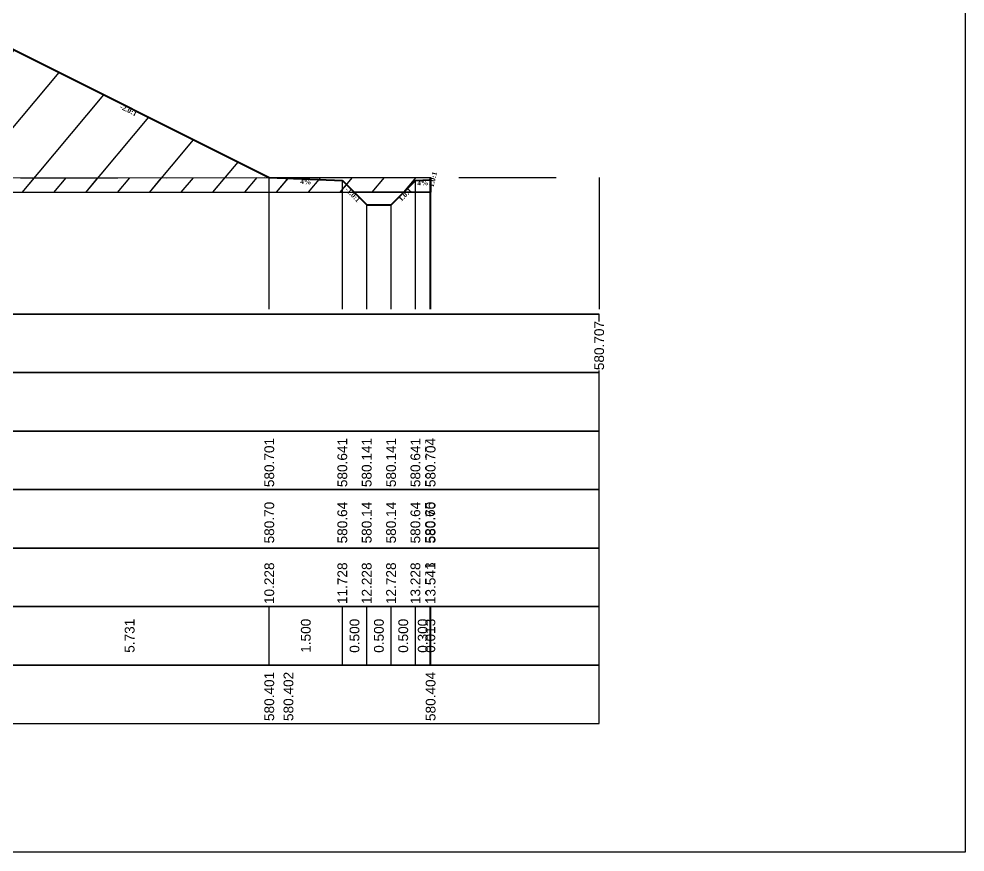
# Model space of a CAD drawing. Header units: millimetres. Extents: x 2762 to 3076, y 916 to 3305.
# Drawn here: x 3056.12 to 3075.54, y 2045.65 to 2062.74 of the extents above; entities that cross this region are included whole.
import ezdxf

# ---------------------------------------------------------------- set-up
doc = ezdxf.new("R2010")
doc.units = ezdxf.units.MM
doc.header["$LTSCALE"] = 2
doc.linetypes.add('CACHE', pattern=[9.525, 6.35, -3.175])
doc.linetypes.add('DASHED', pattern=[0.75, 0.5, -0.25])
doc.layers.add('C-ROAD-CORR', color=5, linetype='Continuous')
doc.layers.add('C-ROAD-SCTN', color=7, linetype='Continuous')
doc.styles.add('C3D_Etiquette', font='romans.shx')
doc.styles.add('C3D_Profil_Travers', font='romans.shx')

msp = doc.modelspace()

# ---------------------------------------------------------------- hatches: boundary and pattern name
at = {"linetype": 'Continuous', "lineweight": -3}
h = msp.add_hatch(dxfattribs=at)
h.set_pattern_fill('_U', color=3, angle=50, style=0, pattern_type=0)
h.set_pattern_definition([(50, (3064.02, 2059.1873), (-0.766044, 0.642788), [])])
h.paths.add_polyline_path([(3064.02, 2059.187), (3064.258, 2059.425), (3064.558, 2059.437), (3064.57, 2059.488), (3064.57, 2059.188)])
h.paths.add_polyline_path([(3038.218, 2059.244), (3038.448, 2059.474), (3039.948, 2059.534), (3045.133, 2062.127), (3053.13, 2062.447), (3055.526, 2062.351), (3061.258, 2059.485), (3062.758, 2059.425), (3062.996, 2059.186), (3053.149, 2059.179), (3050.284, 2059.176), (3049.607, 2059.181), (3047.481, 2059.192)])
h.paths.add_polyline_path([(3036.631, 2059.253), (3036.631, 2059.553), (3036.648, 2059.486), (3036.948, 2059.474), (3037.172, 2059.25)])
h = msp.add_hatch(dxfattribs=at)
h.set_pattern_fill('_U', color=150, scale=0.5, angle=50, style=0, pattern_type=0)
h.set_pattern_definition([(50, (3064.02004, 2059.1873), (-0.383022, 0.321394), [])])
h.paths.add_polyline_path([(3064.02, 2059.187), (3064.258, 2059.425), (3064.558, 2059.437), (3064.57, 2059.488), (3064.57, 2059.188)])
h.paths.add_polyline_path([(3061.258, 2059.485), (3064.57, 2059.488), (3064.558, 2059.437), (3064.258, 2059.425), (3064.02, 2059.187), (3062.996, 2059.186), (3062.758, 2059.425)])
h.paths.add_polyline_path([(3038.218, 2059.244), (3038.448, 2059.474), (3039.948, 2059.534), (3047.481, 2059.492), (3049.607, 2059.481), (3050.284, 2059.476), (3053.149, 2059.479), (3061.258, 2059.485), (3062.758, 2059.425), (3062.996, 2059.186), (3053.149, 2059.179), (3050.284, 2059.176), (3049.607, 2059.181), (3047.481, 2059.192)])
h.paths.add_polyline_path([(3036.631, 2059.553), (3039.948, 2059.534), (3038.448, 2059.474), (3038.218, 2059.244), (3037.172, 2059.25), (3036.948, 2059.474), (3036.648, 2059.486)])
h.paths.add_polyline_path([(3036.631, 2059.253), (3036.631, 2059.553), (3036.648, 2059.486), (3036.948, 2059.474), (3037.172, 2059.25)])

# ---------------------------------------------------------------- linework, layer by layer
at = {"color": 253, "linetype": 'Continuous', "lineweight": -3}
for p, q in [((3055.526, 2062.351), (3061.258, 2059.485)), ((3053.149, 2059.479), (3061.258, 2059.485)), ((3061.258, 2059.485), (3064.57, 2059.488)), ((3062.758, 2059.425), (3061.258, 2059.485)), ((3061.258, 2059.485), (3062.758, 2059.425)), ((3061.258, 2059.485), (3062.758, 2059.425)), ((3062.996, 2059.186), (3062.758, 2059.425)), ((3062.758, 2059.425), (3062.996, 2059.186)), ((3062.758, 2059.425), (3062.996, 2059.186)), ((3064.02, 2059.187), (3064.258, 2059.425)), ((3064.258, 2059.425), (3064.02, 2059.187)), ((3064.02, 2059.187), (3064.258, 2059.425)), ((3064.258, 2059.425), (3064.558, 2059.437)), ((3064.558, 2059.437), (3064.258, 2059.425)), ((3064.258, 2059.425), (3064.558, 2059.437)), ((3064.558, 2059.437), (3064.57, 2059.488)), ((3064.57, 2059.488), (3064.558, 2059.437)), ((3064.558, 2059.437), (3064.57, 2059.488)), ((3064.57, 2059.488), (3064.57, 2059.188)), ((3064.57, 2059.488), (3064.57, 2059.188)), ((3062.996, 2059.186), (3053.149, 2059.179)), ((3062.996, 2059.186), (3053.149, 2059.179)), ((3064.02, 2059.187), (3062.996, 2059.186)), ((3062.996, 2059.186), (3064.02, 2059.187)), ((3063.258, 2058.925), (3062.996, 2059.186)), ((3064.02, 2059.187), (3063.758, 2058.925)), ((3064.57, 2059.188), (3064.02, 2059.187)), ((3064.57, 2059.188), (3064.02, 2059.187)), ((3063.758, 2058.925), (3063.258, 2058.925))]:
    msp.add_line(p, q, dxfattribs=at)
at = {"color": 105, "linetype": 'DASHED', "lineweight": -3, "ltscale": 2}
msp.add_line((3053.149, 2059.479), (3068.03, 2059.491), dxfattribs=at)
at = {"color": 8, "linetype": 'CACHE', "lineweight": -3}
for p, q in [((3061.258, 2056.784), (3061.258, 2059.485)), ((3062.758, 2056.784), (3062.758, 2059.425)), ((3064.258, 2056.784), (3064.258, 2059.425)), ((3064.558, 2056.784), (3064.558, 2059.437)), ((3064.57, 2056.784), (3064.57, 2059.488)), ((3063.258, 2056.784), (3063.258, 2058.925)), ((3063.758, 2056.784), (3063.758, 2058.925))]:
    msp.add_line(p, q, dxfattribs=at)
at = {"color": 98, "linetype": 'CACHE', "lineweight": -3}
msp.add_line((3068.03, 2059.491), (3068.03, 2056.784), dxfattribs=at)
at = {"color": 6, "linetype": 'Continuous', "lineweight": -3}
for p, q in [((3053.149, 2059.179), (3061.258, 2059.185)), ((3061.258, 2059.185), (3061.652, 2059.185)), ((3061.652, 2059.185), (3064.57, 2059.188))]:
    msp.add_line(p, q, dxfattribs=at)
at = {"color": 7, "linetype": 'Continuous', "lineweight": -3}
for p, q in [((3034.029, 2056.684), (3068.031, 2056.684)), ((3061.258, 2049.484), (3061.258, 2050.684)), ((3061.258, 2049.484), (3061.258, 2050.684)), ((3062.758, 2049.484), (3062.758, 2050.684)), ((3062.758, 2049.484), (3062.758, 2050.684)), ((3063.258, 2049.484), (3063.258, 2050.684)), ((3063.258, 2049.484), (3063.258, 2050.684)), ((3063.758, 2049.484), (3063.758, 2050.684)), ((3063.758, 2049.484), (3063.758, 2050.684)), ((3064.258, 2049.484), (3064.258, 2050.684)), ((3064.258, 2049.484), (3064.258, 2050.684)), ((3064.558, 2049.484), (3064.558, 2050.684)), ((3064.558, 2049.484), (3064.558, 2050.684)), ((3064.57, 2049.484), (3064.57, 2050.684))]:
    msp.add_line(p, q, dxfattribs=at)
for points in [[(3034.029, 2055.484), (3068.031, 2055.484), (3068.031, 2056.684), (3034.029, 2056.684)], [(3034.029, 2054.284), (3068.031, 2054.284), (3068.031, 2055.484), (3034.029, 2055.484)], [(3034.029, 2053.084), (3068.031, 2053.084), (3068.031, 2054.284), (3034.029, 2054.284)], [(3034.029, 2051.884), (3068.031, 2051.884), (3068.031, 2053.084), (3034.029, 2053.084)], [(3034.029, 2050.684), (3068.031, 2050.684), (3068.031, 2051.884), (3034.029, 2051.884)], [(3034.029, 2049.484), (3068.031, 2049.484), (3068.031, 2050.684), (3034.029, 2050.684)], [(3034.029, 2048.284), (3068.031, 2048.284), (3068.031, 2049.484), (3034.029, 2049.484)]]:
    msp.add_3dface(points, dxfattribs=at)
at = {"layer": 'C-ROAD-CORR', "color": 1, "linetype": 'Continuous', "lineweight": 40}
for p, q in [((3055.526, 2062.351), (3061.258, 2059.485)), ((3061.258, 2059.485), (3062.758, 2059.425)), ((3062.758, 2059.425), (3063.258, 2058.925)), ((3063.758, 2058.925), (3064.258, 2059.425)), ((3064.258, 2059.425), (3064.558, 2059.437)), ((3064.558, 2059.437), (3064.57, 2059.488)), ((3063.258, 2058.925), (3063.758, 2058.925))]:
    msp.add_line(p, q, dxfattribs=at)
at = {"layer": 'C-ROAD-CORR', "color": 1, "linetype": 'Continuous', "lineweight": -3}
for p, q in [((3062.758, 2059.425), (3063.258, 2058.925)), ((3063.758, 2058.925), (3064.258, 2059.425))]:
    msp.add_line(p, q, dxfattribs=at)
at = {"layer": 'C-ROAD-SCTN', "color": 154, "linetype": 'Continuous', "lineweight": -3}
for p, q in [((3055.526, 2062.351), (3061.258, 2059.485)), ((3061.258, 2059.485), (3062.758, 2059.425)), ((3062.758, 2059.425), (3063.258, 2058.925)), ((3063.758, 2058.925), (3064.258, 2059.425)), ((3064.258, 2059.425), (3064.558, 2059.437)), ((3064.558, 2059.437), (3064.57, 2059.488)), ((3063.258, 2058.925), (3063.758, 2058.925))]:
    msp.add_line(p, q, dxfattribs=at)
at = {"layer": 'C-ROAD-SCTN', "color": 1, "linetype": 'Continuous', "lineweight": -3}
for p, q in [((3055.526, 2062.351), (3061.258, 2059.485)), ((3061.258, 2059.485), (3062.758, 2059.425)), ((3062.758, 2059.425), (3063.258, 2058.925)), ((3063.758, 2058.925), (3064.258, 2059.425)), ((3064.258, 2059.425), (3064.558, 2059.437)), ((3064.558, 2059.437), (3064.57, 2059.488)), ((3063.258, 2058.925), (3063.758, 2058.925))]:
    msp.add_line(p, q, dxfattribs=at)

# ---------------------------------------------------------------- texts
at = {"color": 7, "linetype": 'Continuous', "lineweight": -3, "char_height": 0.1, "attachment_point": 2, "style": 'C3D_Etiquette'}
for s, insert, width, rotation in [('{\\fTimes New Roman|b1|i0|c0|p18;-2.0:1}', (3058.39, 2060.914), 0.34598, 333.4349), ('{\\fTimes New Roman|b1|i0|c0|p18;1.0:1}', (3064.568, 2059.461), 0.29446, 75.9638), ('{\\fTimes New Roman|b1|i0|c0|p18;4%}', (3062.008, 2059.451), 0.42071, 357.7094), ('{\\fTimes New Roman|b1|i0|c0|p18;4%}', (3064.408, 2059.427), 0.37094, 2.2906), ('{\\fTimes New Roman|b1|i0|c0|p18;-1.0:1}', (3063.005, 2059.172), 0.34598, 315), ('{\\fTimes New Roman|b1|i0|c0|p18;1.0:1}', (3064.011, 2059.172), 0.29001, 45)]:
    msp.add_mtext(s, dxfattribs=dict(at, insert=insert, width=width, rotation=rotation))
at = {"color": 7, "linetype": 'Continuous', "lineweight": -3, "char_height": 0.2, "rotation": 90, "style": 'C3D_Profil_Travers'}
for s, insert, attachment_point in [('{\\fArial|b0|i0|c0|p34;580.70}', (3061.258, 2051.979), 4), ('{\\fArial|b0|i0|c0|p34;580.64}', (3062.758, 2051.979), 4), ('{\\fArial|b0|i0|c0|p34;580.14}', (3063.258, 2051.979), 4), ('{\\fArial|b0|i0|c0|p34;580.14}', (3063.758, 2051.979), 4), ('{\\fArial|b0|i0|c0|p34;580.64}', (3064.258, 2051.979), 4), ('{\\fArial|b0|i0|c0|p34;580.65}', (3064.558, 2051.979), 4), ('{\\fArial|b0|i0|c0|p34;580.70}', (3064.57, 2051.979), 4), ('{\\fArial|b0|i0|c0|p34;5.731}', (3058.392, 2050.084), 5), ('{\\fArial|b0|i0|c0|p34;1.500}', (3062.008, 2050.084), 5), ('{\\fArial|b0|i0|c0|p34;0.500}', (3063.008, 2050.084), 5), ('{\\fArial|b0|i0|c0|p34;0.500}', (3063.508, 2050.084), 5), ('{\\fArial|b0|i0|c0|p34;0.500}', (3064.008, 2050.084), 5), ('{\\fArial|b0|i0|c0|p34;0.300}', (3064.408, 2050.084), 5), ('{\\fArial|b0|i0|c0|p34;0.013}', (3064.564, 2050.084), 5)]:
    msp.add_mtext(s, dxfattribs=dict(at, insert=insert, attachment_point=attachment_point))

# ---------------------------------------------------------------- next in the draw order: texts
at = {"color": 7, "linetype": 'Continuous', "lineweight": -3, "char_height": 0.2, "attachment_point": 4, "rotation": 90, "style": 'C3D_Profil_Travers', "bg_fill": 3, "box_fill_scale": 1.000375, "bg_fill_color": 256, "bg_fill_true_color": 13158600, "bg_fill_transparency": 0}
for s, insert, width in [('{\\fArial|b0|i0|c0|p34;580.707}', (3068.03, 2055.534), 0.99553), ('{\\fArial|b0|i0|c0|p34;580.701}', (3061.258, 2053.134), 0.95654), ('{\\fArial|b0|i0|c0|p34;580.641}', (3062.758, 2053.134), 0.95654), ('{\\fArial|b0|i0|c0|p34;580.141}', (3063.258, 2053.134), 0.95654), ('{\\fArial|b0|i0|c0|p34;580.141}', (3063.758, 2053.134), 0.95654), ('{\\fArial|b0|i0|c0|p34;580.641}', (3064.258, 2053.134), 0.95654), ('{\\fArial|b0|i0|c0|p34;\\C256;10.228}', (3061.258, 2050.734), 0.81999), ('{\\fArial|b0|i0|c0|p34;\\C256;11.728}', (3062.758, 2050.734), 0.81999), ('{\\fArial|b0|i0|c0|p34;\\C256;12.228}', (3063.258, 2050.734), 0.81999), ('{\\fArial|b0|i0|c0|p34;\\C256;12.728}', (3063.758, 2050.734), 0.81999), ('{\\fArial|b0|i0|c0|p34;\\C256;13.228}', (3064.258, 2050.734), 0.81999), ('{\\fArial|b0|i0|c0|p34;580.401}', (3061.258, 2048.334), 0.95654), ('{\\fArial|b0|i0|c0|p34;580.402}', (3061.652, 2048.334), 0.99347), ('{\\fArial|b0|i0|c0|p34;580.404}', (3064.57, 2048.334), 0.99471)]:
    msp.add_mtext(s, dxfattribs=dict(at, insert=insert, width=width))

# ---------------------------------------------------------------- next in the draw order: texts
for s, insert, width in [('{\\fArial|b0|i0|c0|p34;580.653}', (3064.558, 2053.134), 0.99553), ('{\\fArial|b0|i0|c0|p34;\\C256;13.528}', (3064.558, 2050.734), 0.81999)]:
    msp.add_mtext(s, dxfattribs=dict(at, insert=insert, width=width))

# ---------------------------------------------------------------- next in the draw order: texts
for s, insert, width in [('{\\fArial|b0|i0|c0|p34;580.704}', (3064.57, 2053.134), 0.99471), ('{\\fArial|b0|i0|c0|p34;\\C256;13.541}', (3064.57, 2050.734), 0.78058)]:
    msp.add_mtext(s, dxfattribs=dict(at, insert=insert, width=width))

# ---------------------------------------------------------------- next in the draw order: linework, layer by layer
msp.add_lwpolyline([(3026.54, 2075.145), (3075.54, 2075.145), (3075.54, 2045.645), (3026.54, 2045.645)], close=True)

doc.saveas('drawing.dxf')
